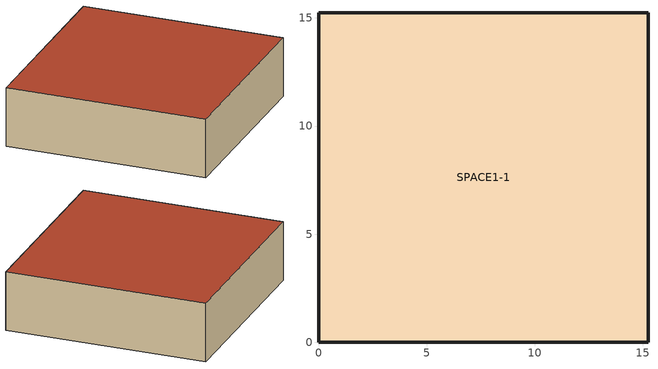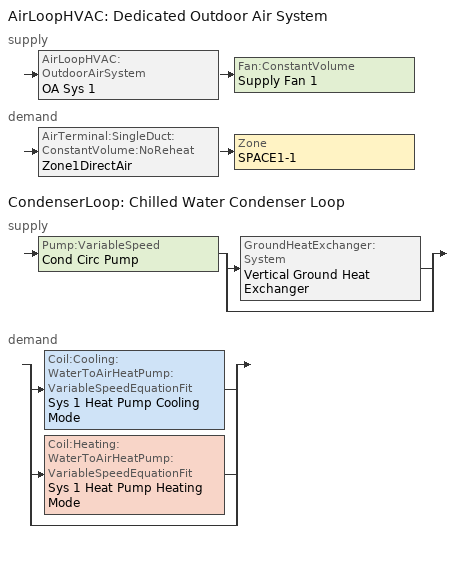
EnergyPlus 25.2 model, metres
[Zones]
SPACE1-1
 floor ground (FLOOR): 15.24,0 0,0 0,15.24 15.24,15.24 z0
 wall outside (ext-walls): 0,0 15.24,0 15.24,15.24 0,15.24 0,0 z0:4.57
 roof outside (ROOF19): 0,15.24 0,0 15.24,0 15.24,15.24 z4.57
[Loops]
AirLoopHVAC 'Dedicated Outdoor Air System'
 supply: AirLoopHVAC:OutdoorAirSystem 'OA Sys 1' > Fan:ConstantVolume 'Supply Fan 1'
 demand: AirTerminal:SingleDuct:ConstantVolume:NoReheat 'Zone1DirectAir' > Zone 'SPACE1-1'
CondenserLoop 'Chilled Water Condenser Loop'
 supply: Pump:VariableSpeed 'Cond Circ Pump' > split
  | GroundHeatExchanger:System 'Vertical Ground Heat Exchanger'
  | bypass
 demand: split
  | Coil:Cooling:WaterToAirHeatPump:VariableSpeedEquationFit 'Sys 1 Heat Pump Cooling Mode'
  | Coil:Heating:WaterToAirHeatPump:VariableSpeedEquationFit 'Sys 1 Heat Pump Heating Mode'
  | bypass
[Building]
Simple One Zone (Wireframe DXF): Loads convergence tolerance value=0.04; Maximum number of warmup days=30; Minimum number of warmup days=6; North axis=0; Solar distribution=MinimalShadowing; Temperature convergence tolerance value=0.004; Terrain=Suburbs
[Site:GroundTemperature:BuildingSurface]
18.89, 18.92, 19.02, 19.12, 19.21, 19.23, 19.07, 19.32, 19.09, 19.21, 19.13, 18.96
[Site:GroundTemperature:Deep]
16.5, 16.5, 16.5, 16.5, 16.5, 16.5, 16.5, 16.5, 16.5, 16.5, 16.5, 16.5
[Site:GroundTemperature:Undisturbed:KusudaAchenbach]
Vertical Ground Heat Exchanger Ground Temps: 3.2, 13.375, 8, 920, 2551.09, 0.692626
[Site:Location]
Denver Centennial CO USA WMO=724666: Elevation=1793; Latitude=39.57; Longitude=-104.85; Time zone=-7
[SizingPeriod:DesignDay] Barometric pressure=81560; Day of month=21; Daylight saving time indicator=No; Humidity condition type=WetBulb; Rain indicator=No; Snow indicator=No; Solar model indicator=ASHRAEClearSky
Name | Daily dry bulb temperature range | Day type | Maximum dry bulb temperature | Month | Sky clearness | Wetbulb or dewpoint at maximum dry bulb | Wind direction | Wind speed
Denver Centennial Ann Clg 1% Condns DB=>MWB | 15.2 | SummerDesignDay | 32 | 7 | 1 | 15.5 | 0 | 4.9
Denver Centennial Ann Htg 99.6% Condns DB | 0 | WinterDesignDay | -18.8 | 12 | 0 | -18.8 | 340 | 3
[Construction]
FLOOR: C5 - 4 IN HW CONCRETE
ROOF19: R19LAYER
ext-walls: 1IN Stucco, 8IN Concrete HW, Wall Insulation [5], 1/2IN Gypsum
[Material] Thermal absorptance=0.9
Name | Conductivity | Density | Roughness | Solar absorptance | Specific heat | Thickness | Visible absorptance
1/2IN Gypsum | 0.16 | 784.9 | Smooth | 0.92 | 830 | 0.0127 | 0.92
1IN Stucco | 0.6918 | 1858 | Smooth | 0.92 | 837 | 0.0253 | 0.92
8IN Concrete HW | 1.7296 | 2243 | MediumRough | 0.65 | 837 | 0.2033 | 0.65
C5 - 4 IN HW CONCRETE | 1.729577 | 2242.585 | MediumRough | 0.65 | 836.8 | 0.101498 | 0.65
Wall Insulation [5] | 0.0432 | 91 | MediumRough | 0.5 | 837 | 0.0453 | 0.5
[Material:NoMass]
R19LAYER: Roughness=Rough; Solar absorptance=0.75; Thermal absorptance=0.9; Thermal resistance=3.344; Visible absorptance=0.75
[AirLoopHVAC]
Dedicated Outdoor Air System: Design supply air flow rate=0.0625
[AirLoopHVAC:UnitarySystem]
Zone1WTAHP: Availability schedule=FanAndCoilAvailSched; Control type=Load; Controlling zone or thermostat location=SPACE1-1; Cooling coil=Sys 1 Heat Pump Cooling Mode; Cooling supply air flow rate=Autosize; Cooling supply air flow rate method=SupplyAirFlowRate; Fan placement=BlowThrough; Heating coil=Sys 1 Heat Pump Heating Mode; Heating supply air flow rate=Autosize; Heating supply air flow rate method=SupplyAirFlowRate; Maximum outdoor dry bulb temperature for supplemental heater operation=20; Maximum supply air temperature=60; No load supply air flow rate=0; No load supply air flow rate control set to low speed=No; No load supply air flow rate method=SupplyAirFlowRate; Supplemental heating coil=Heat Pump DX Supp Heating Coil 1; Supply air fan operating mode schedule=CyclingFanSch; Supply fan=Zone 1 Fan
[AirTerminal:SingleDuct:ConstantVolume:NoReheat]
Zone1DirectAir: Availability schedule=FanAndCoilAvailSched; Maximum air flow rate=0.0625
[AvailabilityManager:Scheduled]
Outdoor Air 1 Avail: Schedule=FanAndCoilAvailSched
[Coil:Cooling:WaterToAirHeatPump:VariableSpeedEquationFit]
Sys 1 Heat Pump Cooling Mode: Energy part load fraction curve=VS Energy Part Load Fraction 1; Fan delay time=60; Flag for using hot gas reheat 0 or 1=0; Gross rated total cooling capacity at selected nominal speed level=Autosize; Initial moisture evaporation rate divided by steady state ac latent capacity=0; Latent capacity time constant=60; Maximum cycling rate=2.5; Nominal speed level=10; Nominal time for condensate to begin leaving the coil=0; Number of speeds=10; Rated air flow rate at selected nominal speed level=Autosize; Rated water flow rate at selected nominal speed level=Autosize; Speed 1 energy input ratio function of air flow fraction curve=EIR VS AirFrac Test; Speed 1 energy input ratio function of temperature curve=EIR VS Temp1 Test; Speed 1 energy input ratio function of water flow fraction curve=EIR VS WaterFrac Test; Speed 1 reference unit gross rated cooling cop=4; Speed 1 reference unit gross rated sensible heat ratio=0.75; Speed 1 reference unit gross rated total cooling capacity=1524.1; Speed 1 reference unit rated air flow rate=0.135907; Speed 1 reference unit rated water flow rate=0.000381695; Speed 1 reference unit waste heat fraction of input power at rated conditions=0.1; Speed 1 total cooling capacity function of air flow fraction curve=TC VS AirFrac Test; Speed 1 total cooling capacity function of temperature curve=TC VS Temp1 Test; Speed 1 total cooling capacity function of water flow fraction curve=TC VS WaterFrac Test; Speed 1 waste heat function of temperature curve=wasteHeat VS Temp1 Test; Speed 2 energy input ratio function of air flow fraction curve=EIR VS AirFrac Test; Speed 2 energy input ratio function of temperature curve=EIR VS Temp1 Test; Speed 2 energy input ratio function of water flow fraction curve=EIR VS WaterFrac Test; Speed 2 reference unit gross rated cooling cop=4; Speed 2 reference unit gross rated sensible heat ratio=0.75; Speed 2 reference unit gross rated total cooling capacity=1877.9; Speed 2 reference unit rated air flow rate=0.151008; Speed 2 reference unit rated water flow rate=0.000381695; Speed 2 reference unit waste heat fraction of input power at rated conditions=0.1; Speed 2 total cooling capacity function of air flow fraction curve=TC VS AirFrac Test; Speed 2 total cooling capacity function of temperature curve=TC VS Temp1 Test; Speed 2 total cooling capacity function of water flow fraction curve=TC VS WaterFrac Test; Speed 2 waste heat function of temperature curve=wasteHeat VS Temp1 Test; Speed 3 energy input ratio function of air flow fraction curve=EIR VS AirFrac Test; Speed 3 energy input ratio function of temperature curve=EIR VS Temp1 Test; Speed 3 energy input ratio function of water flow fraction curve=EIR VS WaterFrac Test; Speed 3 reference unit gross rated cooling cop=4; Speed 3 reference unit gross rated sensible heat ratio=0.75; Speed 3 reference unit gross rated total cooling capacity=2226.6; Speed 3 reference unit rated air flow rate=0.166109; Speed 3 reference unit rated water flow rate=0.000381695; Speed 3 reference unit waste heat fraction of input power at rated conditions=0.1; Speed 3 total cooling capacity function of air flow fraction curve=TC VS AirFrac Test; Speed 3 total cooling capacity function of temperature curve=TC VS Temp1 Test; Speed 3 total cooling capacity function of water flow fraction curve=TC VS WaterFrac Test; Speed 3 waste heat function of temperature curve=wasteHeat VS Temp1 Test; Speed 4 energy input ratio function of air flow fraction curve=EIR VS AirFrac Test; Speed 4 energy input ratio function of temperature curve=EIR VS Temp1 Test; Speed 4 energy input ratio function of water flow fraction curve=EIR VS WaterFrac Test; Speed 4 reference unit gross rated cooling cop=4; Speed 4 reference unit gross rated sensible heat ratio=0.75; Speed 4 reference unit gross rated total cooling capacity=2911.3; Speed 4 reference unit rated air flow rate=0.19631; Speed 4 reference unit rated water flow rate=0.000381695; Speed 4 reference unit waste heat fraction of input power at rated conditions=0.1; Speed 4 total cooling capacity function of air flow fraction curve=TC VS AirFrac Test; Speed 4 total cooling capacity function of temperature curve=TC VS Temp1 Test; Speed 4 total cooling capacity function of water flow fraction curve=TC VS WaterFrac Test; Speed 4 waste heat function of temperature curve=wasteHeat VS Temp1 Test; Speed 5 energy input ratio function of air flow fraction curve=EIR VS AirFrac Test; Speed 5 energy input ratio function of temperature curve=EIR VS Temp1 Test; Speed 5 energy input ratio function of water flow fraction curve=EIR VS WaterFrac Test; Speed 5 reference unit gross rated cooling cop=4; Speed 5 reference unit gross rated sensible heat ratio=0.75; Speed 5 reference unit gross rated total cooling capacity=3581.7; Speed 5 reference unit rated air flow rate=0.226512; Speed 5 reference unit rated water flow rate=0.000381695; Speed 5 reference unit waste heat fraction of input power at rated conditions=0.1; Speed 5 total cooling capacity function of air flow fraction curve=TC VS AirFrac Test; Speed 5 total cooling capacity function of temperature curve=TC VS Temp1 Test; Speed 5 total cooling capacity function of water flow fraction curve=TC VS WaterFrac Test; Speed 5 waste heat function of temperature curve=wasteHeat VS Temp1 Test; Speed 6 energy input ratio function of air flow fraction curve=EIR VS AirFrac Test; Speed 6 energy input ratio function of temperature curve=EIR VS Temp1 Test; Speed 6 energy input ratio function of water flow fraction curve=EIR VS WaterFrac Test; Speed 6 reference unit gross rated cooling cop=4; Speed 6 reference unit gross rated sensible heat ratio=0.75; Speed 6 reference unit gross rated total cooling capacity=4239.5; Speed 6 reference unit rated air flow rate=0.256714; Speed 6 reference unit rated water flow rate=0.000381695; Speed 6 reference unit waste heat fraction of input power at rated conditions=0.1; Speed 6 total cooling capacity function of air flow fraction curve=TC VS AirFrac Test; Speed 6 total cooling capacity function of temperature curve=TC VS Temp1 Test; Speed 6 total cooling capacity function of water flow fraction curve=TC VS WaterFrac Test; Speed 6 waste heat function of temperature curve=wasteHeat VS Temp1 Test; Speed 7 energy input ratio function of air flow fraction curve=EIR VS AirFrac Test; Speed 7 energy input ratio function of temperature curve=EIR VS Temp1 Test; Speed 7 energy input ratio function of water flow fraction curve=EIR VS WaterFrac Test; Speed 7 reference unit gross rated cooling cop=4; Speed 7 reference unit gross rated sensible heat ratio=0.75; Speed 7 reference unit gross rated total cooling capacity=4885.7; Speed 7 reference unit rated air flow rate=0.286915; Speed 7 reference unit rated water flow rate=0.000381695; Speed 7 reference unit waste heat fraction of input power at rated conditions=0.1; Speed 7 total cooling capacity function of air flow fraction curve=TC VS AirFrac Test; Speed 7 total cooling capacity function of temperature curve=TC VS Temp1 Test; Speed 7 total cooling capacity function of water flow fraction curve=TC VS WaterFrac Test; Speed 7 waste heat function of temperature curve=wasteHeat VS Temp1 Test; Speed 8 energy input ratio function of air flow fraction curve=EIR VS AirFrac Test; Speed 8 energy input ratio function of temperature curve=EIR VS Temp1 Test; Speed 8 energy input ratio function of water flow fraction curve=EIR VS WaterFrac Test; Speed 8 reference unit gross rated cooling cop=4; Speed 8 reference unit gross rated sensible heat ratio=0.75; Speed 8 reference unit gross rated total cooling capacity=5520.7; Speed 8 reference unit rated air flow rate=0.317117; Speed 8 reference unit rated water flow rate=0.000381695; Speed 8 reference unit waste heat fraction of input power at rated conditions=0.1; Speed 8 total cooling capacity function of air flow fraction curve=TC VS AirFrac Test; Speed 8 total cooling capacity function of temperature curve=TC VS Temp1 Test; Speed 8 total cooling capacity function of water flow fraction curve=TC VS WaterFrac Test; Speed 8 waste heat function of temperature curve=wasteHeat VS Temp1 Test; Speed 9 energy input ratio function of air flow fraction curve=EIR VS AirFrac Test; Speed 9 energy input ratio function of temperature curve=EIR VS Temp1 Test; Speed 9 energy input ratio function of water flow fraction curve=EIR VS WaterFrac Test; Speed 9 reference unit gross rated cooling cop=4; Speed 9 reference unit gross rated sensible heat ratio=0.75; Speed 9 reference unit gross rated total cooling capacity=6144.8; Speed 9 reference unit rated air flow rate=0.347318; Speed 9 reference unit rated water flow rate=0.000381695; Speed 9 reference unit waste heat fraction of input power at rated conditions=0.1; Speed 9 total cooling capacity function of air flow fraction curve=TC VS AirFrac Test; Speed 9 total cooling capacity function of temperature curve=TC VS Temp1 Test; Speed 9 total cooling capacity function of water flow fraction curve=TC VS WaterFrac Test; Speed 9 waste heat function of temperature curve=wasteHeat VS Temp1 Test; Speed 10 energy input ratio function of air flow fraction curve=EIR VS AirFrac Test; Speed 10 energy input ratio function of temperature curve=EIR VS Temp1 Test; Speed 10 energy input ratio function of water flow fraction curve=EIR VS WaterFrac Test; Speed 10 reference unit gross rated cooling cop=4; Speed 10 reference unit gross rated sensible heat ratio=0.75; Speed 10 reference unit gross rated total cooling capacity=6758; Speed 10 reference unit rated air flow rate=0.37752; Speed 10 reference unit rated water flow rate=0.000381695; Speed 10 reference unit waste heat fraction of input power at rated conditions=0.1; Speed 10 total cooling capacity function of air flow fraction curve=TC VS AirFrac Test; Speed 10 total cooling capacity function of temperature curve=TC VS Temp1 Test; Speed 10 total cooling capacity function of water flow fraction curve=TC VS WaterFrac Test; Speed 10 waste heat function of temperature curve=wasteHeat VS Temp1 Test
[Coil:Heating:Fuel]
Heat Pump DX Supp Heating Coil 1: Availability schedule=FanAndCoilAvailSched; Burner efficiency=0.8; Fuel type=NaturalGas; Nominal capacity=32000
[Coil:Heating:WaterToAirHeatPump:VariableSpeedEquationFit]
Sys 1 Heat Pump Heating Mode: Energy part load fraction curve=VS Energy Part Load Fraction 1; Nominal speed level=10; Number of speeds=10; Rated air flow rate at selected nominal speed level=Autosize; Rated heating capacity at selected nominal speed level=Autosize; Rated water flow rate at selected nominal speed level=Autosize; Speed 1 energy input ratio function of air flow fraction curve=EIRH VS AirFrac Test; Speed 1 energy input ratio function of temperature curve=EIRH VS Temp1 Test; Speed 1 energy input ratio function of water flow fraction curve=EIRH VS WaterFrac Test; Speed 1 heating capacity function of temperature curve=Heating VS Temp1 Test; Speed 1 heating capacity function of water flow fraction curve=Heating VS WaterFrac Test; Speed 1 reference unit gross rated heating capacity=1838.7; Speed 1 reference unit gross rated heating cop=5; Speed 1 reference unit rated air flow rate=0.166109; Speed 1 reference unit rated water flow rate=0.000381695; Speed 1 reference unit waste heat fraction of input power at rated conditions=0.1; Speed 1 total heating capacity function of air flow fraction curve=Heating VS AirFrac Test; Speed 1 waste heat function of temperature curve=Heating wasteHeat VS Temp1 Test; Speed 2 energy input ratio function of air flow fraction curve=EIRH VS AirFrac Test; Speed 2 energy input ratio function of temperature curve=EIRH VS Temp1 Test; Speed 2 energy input ratio function of water flow fraction curve=EIRH VS WaterFrac Test; Speed 2 heating capacity function of temperature curve=Heating VS Temp1 Test; Speed 2 heating capacity function of water flow fraction curve=Heating VS WaterFrac Test; Speed 2 reference unit gross rated heating capacity=2295.5; Speed 2 reference unit gross rated heating cop=5; Speed 2 reference unit rated air flow rate=0.179322; Speed 2 reference unit rated water flow rate=0.000381695; Speed 2 reference unit waste heat fraction of input power at rated conditions=0.1; Speed 2 total heating capacity function of air flow fraction curve=Heating VS AirFrac Test; Speed 2 waste heat function of temperature curve=Heating wasteHeat VS Temp1 Test; Speed 3 energy input ratio function of air flow fraction curve=EIRH VS AirFrac Test; Speed 3 energy input ratio function of temperature curve=EIRH VS Temp1 Test; Speed 3 energy input ratio function of water flow fraction curve=EIRH VS WaterFrac Test; Speed 3 heating capacity function of temperature curve=Heating VS Temp1 Test; Speed 3 heating capacity function of water flow fraction curve=Heating VS WaterFrac Test; Speed 3 reference unit gross rated heating capacity=2751.3; Speed 3 reference unit gross rated heating cop=5; Speed 3 reference unit rated air flow rate=0.192535; Speed 3 reference unit rated water flow rate=0.000381695; Speed 3 reference unit waste heat fraction of input power at rated conditions=0.1; Speed 3 total heating capacity function of air flow fraction curve=Heating VS AirFrac Test; Speed 3 waste heat function of temperature curve=Heating wasteHeat VS Temp1 Test; Speed 4 energy input ratio function of air flow fraction curve=EIRH VS AirFrac Test; Speed 4 energy input ratio function of temperature curve=EIRH VS Temp1 Test; Speed 4 energy input ratio function of water flow fraction curve=EIRH VS WaterFrac Test; Speed 4 heating capacity function of temperature curve=Heating VS Temp1 Test; Speed 4 heating capacity function of water flow fraction curve=Heating VS WaterFrac Test; Speed 4 reference unit gross rated heating capacity=3659.6; Speed 4 reference unit gross rated heating cop=5; Speed 4 reference unit rated air flow rate=0.218962; Speed 4 reference unit rated water flow rate=0.000381695; Speed 4 reference unit waste heat fraction of input power at rated conditions=0.1; Speed 4 total heating capacity function of air flow fraction curve=Heating VS AirFrac Test; Speed 4 waste heat function of temperature curve=Heating wasteHeat VS Temp1 Test; Speed 5 energy input ratio function of air flow fraction curve=EIRH VS AirFrac Test; Speed 5 energy input ratio function of temperature curve=EIRH VS Temp1 Test; Speed 5 energy input ratio function of water flow fraction curve=EIRH VS WaterFrac Test; Speed 5 heating capacity function of temperature curve=Heating VS Temp1 Test; Speed 5 heating capacity function of water flow fraction curve=Heating VS WaterFrac Test; Speed 5 reference unit gross rated heating capacity=4563.7; Speed 5 reference unit gross rated heating cop=5; Speed 5 reference unit rated air flow rate=0.245388; Speed 5 reference unit rated water flow rate=0.000381695; Speed 5 reference unit waste heat fraction of input power at rated conditions=0.1; Speed 5 total heating capacity function of air flow fraction curve=Heating VS AirFrac Test; Speed 5 waste heat function of temperature curve=Heating wasteHeat VS Temp1 Test; Speed 6 energy input ratio function of air flow fraction curve=EIRH VS AirFrac Test; Speed 6 energy input ratio function of temperature curve=EIRH VS Temp1 Test; Speed 6 energy input ratio function of water flow fraction curve=EIRH VS WaterFrac Test; Speed 6 heating capacity function of temperature curve=Heating VS Temp1 Test; Speed 6 heating capacity function of water flow fraction curve=Heating VS WaterFrac Test; Speed 6 reference unit gross rated heating capacity=5463.3; Speed 6 reference unit gross rated heating cop=5; Speed 6 reference unit rated air flow rate=0.271814; Speed 6 reference unit rated water flow rate=0.000381695; Speed 6 reference unit waste heat fraction of input power at rated conditions=0.1; Speed 6 total heating capacity function of air flow fraction curve=Heating VS AirFrac Test; Speed 6 waste heat function of temperature curve=Heating wasteHeat VS Temp1 Test; Speed 7 energy input ratio function of air flow fraction curve=EIRH VS AirFrac Test; Speed 7 energy input ratio function of temperature curve=EIRH VS Temp1 Test; Speed 7 energy input ratio function of water flow fraction curve=EIRH VS WaterFrac Test; Speed 7 heating capacity function of temperature curve=Heating VS Temp1 Test; Speed 7 heating capacity function of water flow fraction curve=Heating VS WaterFrac Test; Speed 7 reference unit gross rated heating capacity=6358.4; Speed 7 reference unit gross rated heating cop=5; Speed 7 reference unit rated air flow rate=0.298241; Speed 7 reference unit rated water flow rate=0.000381695; Speed 7 reference unit waste heat fraction of input power at rated conditions=0.1; Speed 7 total heating capacity function of air flow fraction curve=Heating VS AirFrac Test; Speed 7 waste heat function of temperature curve=Heating wasteHeat VS Temp1 Test; Speed 8 energy input ratio function of air flow fraction curve=EIRH VS AirFrac Test; Speed 8 energy input ratio function of temperature curve=EIRH VS Temp1 Test; Speed 8 energy input ratio function of water flow fraction curve=EIRH VS WaterFrac Test; Speed 8 heating capacity function of temperature curve=Heating VS Temp1 Test; Speed 8 heating capacity function of water flow fraction curve=Heating VS WaterFrac Test; Speed 8 reference unit gross rated heating capacity=7248.5; Speed 8 reference unit gross rated heating cop=5; Speed 8 reference unit rated air flow rate=0.324667; Speed 8 reference unit rated water flow rate=0.000381695; Speed 8 reference unit waste heat fraction of input power at rated conditions=0.1; Speed 8 total heating capacity function of air flow fraction curve=Heating VS AirFrac Test; Speed 8 waste heat function of temperature curve=Heating wasteHeat VS Temp1 Test; Speed 9 energy input ratio function of air flow fraction curve=EIRH VS AirFrac Test; Speed 9 energy input ratio function of temperature curve=EIRH VS Temp1 Test; Speed 9 energy input ratio function of water flow fraction curve=EIRH VS WaterFrac Test; Speed 9 heating capacity function of temperature curve=Heating VS Temp1 Test; Speed 9 heating capacity function of water flow fraction curve=Heating VS WaterFrac Test; Speed 9 reference unit gross rated heating capacity=8133.6; Speed 9 reference unit gross rated heating cop=5; Speed 9 reference unit rated air flow rate=0.351094; Speed 9 reference unit rated water flow rate=0.000381695; Speed 9 reference unit waste heat fraction of input power at rated conditions=0.1; Speed 9 total heating capacity function of air flow fraction curve=Heating VS AirFrac Test; Speed 9 waste heat function of temperature curve=Heating wasteHeat VS Temp1 Test; Speed 10 energy input ratio function of air flow fraction curve=EIRH VS AirFrac Test; Speed 10 energy input ratio function of temperature curve=EIRH VS Temp1 Test; Speed 10 energy input ratio function of water flow fraction curve=EIRH VS WaterFrac Test; Speed 10 heating capacity function of temperature curve=Heating VS Temp1 Test; Speed 10 heating capacity function of water flow fraction curve=Heating VS WaterFrac Test; Speed 10 reference unit gross rated heating capacity=9013.2; Speed 10 reference unit gross rated heating cop=5; Speed 10 reference unit rated air flow rate=0.37752; Speed 10 reference unit rated water flow rate=0.000381695; Speed 10 reference unit waste heat fraction of input power at rated conditions=0.1; Speed 10 total heating capacity function of air flow fraction curve=Heating VS AirFrac Test; Speed 10 waste heat function of temperature curve=Heating wasteHeat VS Temp1 Test
[CondenserEquipmentList]
All Towers: Vertical Ground Heat Exchanger, GroundHeatExchanger:System
[CondenserEquipmentOperationSchemes]
Tower Loop Operation: Control scheme 1=Year Round Tower Operation; Control scheme 1 schedule=ON
[CondenserLoop]
Chilled Water Condenser Loop: Condenser equipment operation scheme=Tower Loop Operation; Condenser loop volume=Autocalculate; Fluid type=Water; Load distribution scheme=SequentialLoad; Maximum loop flow rate=0.004; Maximum loop temperature=80; Minimum loop flow rate=0; Minimum loop temperature=10
[Controller:OutdoorAir]
OA Controller 1: Economizer control type=NoEconomizer; Economizer maximum limit dewpoint temperature=13.5; Economizer maximum limit dry bulb temperature=23; Economizer minimum limit dry bulb temperature=14; Lockout type=NoLockout; Maximum outdoor air flow rate=0.0625; Minimum limit type=FixedMinimum; Minimum outdoor air flow rate=0.0625; Minimum outdoor air schedule=OAFractionSched
[DesignSpecification:OutdoorAir]
SZ DSOA SPACE1-1: Outdoor air flow per person=0.0125; Outdoor air flow per zone=0; Outdoor air flow per zone floor area=0; Outdoor air method=Flow/Person
[ElectricEquipment]
SPACE1-1_MiscPlug_Equip: Design level=207.7352; Design level calculation method=EquipmentLevel; End use subcategory=MiscPlug; Fraction latent=0; Fraction lost=0; Fraction radiant=0.5; Schedule=BLDG_EQUIP_SCH; Zone or zonelist or space or spacelist=SPACE1-1
[Fan:ConstantVolume]
Supply Fan 1: Availability schedule=FanAndCoilAvailSched; Fan total efficiency=0.7; Maximum flow rate=0.0625; Motor efficiency=0.9; Motor in airstream fraction=1; Pressure rise=600
[Fan:OnOff]
Zone 1 Fan: Availability schedule=FanAndCoilAvailSched; Fan total efficiency=0.7; Maximum flow rate=Autosize; Motor efficiency=0.9; Motor in airstream fraction=1; Pressure rise=300
[GroundHeatExchanger:ResponseFactors]
Vertical Ground Heat Exchanger g-functions: G function reference ratio=0.0005; G function g value 1=-0.348322; G function ln t ts value 1=-15.2996; G function g value 2=0.022208; G function ln t ts value 2=-14.201; G function g value 3=0.412345; G function ln t ts value 3=-13.2202; G function g value 4=0.867498; G function ln t ts value 4=-12.2086; G function g value 5=1.357839; G function ln t ts value 5=-11.1888; G function g value 6=1.852024; G function ln t ts value 6=-10.1816; G function g value 7=2.345656; G function ln t ts value 7=-9.1815; G function g value 8=2.593958; G function ln t ts value 8=-8.6809; G function g value 9=2.679; G function ln t ts value 9=-8.5; G function g value 10=3.023; G function ln t ts value 10=-7.8; G function g value 11=3.32; G function ln t ts value 11=-7.2; G function g value 12=3.681; G function ln t ts value 12=-6.5; G function g value 13=4.071; G function ln t ts value 13=-5.9; G function g value 14=4.828; G function ln t ts value 14=-5.2; G function g value 15=6.253; G function ln t ts value 15=-4.5; G function g value 16=7.894; G function ln t ts value 16=-3.963; G function g value 17=11.82; G function ln t ts value 17=-3.27; G function g value 18=15.117; G function ln t ts value 18=-2.864; G function g value 19=18.006; G function ln t ts value 19=-2.577; G function g value 20=22.887; G function ln t ts value 20=-2.171; G function g value 21=26.924; G function ln t ts value 21=-1.884; G function g value 22=38.004; G function ln t ts value 22=-1.191; G function g value 23=49.919; G function ln t ts value 23=-0.497; G function g value 24=53.407; G function ln t ts value 24=-0.274; G function g value 25=56.632; G function ln t ts value 25=-0.051; G function g value 26=59.825; G function ln t ts value 26=0.196; G function g value 27=62.349; G function ln t ts value 27=0.419; G function g value 28=64.524; G function ln t ts value 28=0.642; G function g value 29=66.412; G function ln t ts value 29=0.873; G function g value 30=67.993; G function ln t ts value 30=1.112; G function g value 31=69.162; G function ln t ts value 31=1.335; G function g value 32=70.476; G function ln t ts value 32=1.679; G function g value 33=71.361; G function ln t ts value 33=2.028; G function g value 34=71.79; G function ln t ts value 34=2.275; G function g value 35=72.511; G function ln t ts value 35=3.003; Ghe vertical properties object=Vertical Ground Heat Exchanger Props; Number of boreholes=24
[GroundHeatExchanger:System]
Vertical Ground Heat Exchanger: Design flow rate=0.00033; Ghe vertical responsefactors object=Vertical Ground Heat Exchanger g-functions; Ground thermal conductivity=0.692626; Ground thermal heat capacity=2.347e+06; Undisturbed ground temperature model=Vertical Ground Heat Exchanger Ground Temps; Undisturbed ground temperature model type=Site:GroundTemperature:Undisturbed:KusudaAchenbach
[GroundHeatExchanger:Vertical:Properties]
Vertical Ground Heat Exchanger Props: Borehole diameter=0.127016; Borehole length=76.2; Depth of top of borehole=1; Grout thermal conductivity=0.692626; Grout thermal heat capacity=3.9e+06; Pipe outer diameter=0.0266667; Pipe thermal conductivity=0.391312; Pipe thermal heat capacity=1.542e+06; Pipe thickness=0.00241285; U tube distance=0.051225
[Lights]
SPACE1-1 Lights: Design level calculation method=LightingLevel; End use subcategory=GeneralLights; Fraction radiant=0.59; Fraction replaceable=0; Fraction visible=0.2; Lighting level=284; Return air fraction=0; Schedule=LIGHTS-1; Zone or zonelist or space or spacelist=SPACE1-1
[People]
SPACE1-1 PEOPLE: Activity level schedule=Activity Sch; Air velocity schedule=Air Velo Sch; Carbon dioxide generation rate=3.82e-08; Clothing insulation calculation method=ClothingInsulationSchedule; Clothing insulation schedule=Clothing Sch; Fraction radiant=0.3; Mean radiant temperature calculation type=EnclosureAveraged; Number of people=5; Number of people calculation method=People; Number of people schedule=OFFICE OCCUPANCY; Thermal comfort model 1 type=Fanger; Work efficiency schedule=Work Eff Sch; Zone or zonelist or space or spacelist=SPACE1-1
[PlantEquipmentOperation:Uncontrolled]
Year Round Tower Operation: Equipment list=All Towers
[Pump:VariableSpeed]
Cond Circ Pump: Design maximum flow rate=0.004; Design minimum flow rate=0; Design power consumption=25; Design pump head=5000; Fraction of motor inefficiencies to fluid stream=0; Motor efficiency=0.87; Pump control type=Intermittent; Coefficient 1 of the part load performance curve=0; Coefficient 2 of the part load performance curve=1; Coefficient 3 of the part load performance curve=0; Coefficient 4 of the part load performance curve=0
[SetpointManager:FollowGroundTemperature]
MyCondenserControl: Control variable=Temperature; Maximum setpoint temperature=80; Minimum setpoint temperature=10; Offset temperature difference=0; Setpoint node or nodelist=Condenser Supply Outlet Node
[SetpointManager:MixedAir]
Mixed Air Temp Manager 1: Control variable=Temperature; Setpoint node or nodelist=Mixed Air Node
[SetpointManager:SingleZone:Reheat]
Supply Air Temp Manager 1: Control variable=Temperature; Control zone=SPACE1-1; Maximum supply air temperature=23; Minimum supply air temperature=14; Setpoint node or nodelist=Air Loop Outlet Node
[Sizing:Plant]
Chilled Water Condenser Loop: Design loop exit temperature=29.4; Loop design temperature difference=5.6; Loop type=Condenser
[Sizing:Zone]
SPACE1-1: Account for dedicated outdoor air system=No; Cooling design air flow method=DesignDay; Cooling design air flow rate=0; Dedicated outdoor air high setpoint temperature for design=Autosize; Dedicated outdoor air low setpoint temperature for design=Autosize; Dedicated outdoor air system control strategy=NeutralSupplyAir; Design specification outdoor air object=SZ DSOA SPACE1-1; Heating design air flow method=DesignDay; Heating design air flow rate=0; Zone cooling design supply air humidity ratio=0.0075; Zone cooling design supply air temperature=13; Zone cooling design supply air temperature input method=SupplyAirTemperature; Zone cooling sizing factor=0; Zone heating design supply air humidity ratio=0.004; Zone heating design supply air temperature=30; Zone heating design supply air temperature input method=SupplyAirTemperature; Zone heating sizing factor=0
[ThermostatSetpoint:DualSetpoint]
Temperature Setpoints: Cooling setpoint temperature schedule=Cooling Setpoints; Heating setpoint temperature schedule=Heating Setpoints
[Zone]
SPACE1-1: Ceiling height=Autocalculate; Multiplier=1; Type=1; Volume=Autocalculate
[ZoneControl:Thermostat]
Zone 1 Thermostat: Zone or zonelist=SPACE1-1; Control 1=Temperature Setpoints; Control type schedule=Zone Control Type Sched
[Zone equipment]
SPACE1-1: Zone1DirectAir, Zone1WTAHP
[Curve:Biquadratic]
Name | Maximum value of x | Maximum value of y | Minimum value of x | Minimum value of y | Coefficient1 constant | Coefficient2 x | Coefficient3 x 2 | Coefficient4 y | Coefficient5 y 2 | Coefficient6 x y
EIR VS Temp1 Test | 25.6 | 48.9 | 10 | 7.2 | 0.138848 | 0.0457985 | -0.00138661 | 0.0141485 | 0.000386055 | -0.000438194
EIRH VS Temp1 Test | 27 | 30 | 7 | 10 | 0.993257 | 0.0201512 | 7.72375e-05 | -0.0317207 | 0.000740649 | -0.000303875
Heating VS Temp1 Test | 27 | 30 | 7 | 10 | 0.617474 | -0.00245669 | -1.8655e-05 | 0.0254921 | -0.000100773 | -0.000109447
Heating wasteHeat VS Temp1 Test | 27 | 30 | 7 | 10 | 1 | 0 | 0 | 0 | 0 | 0
TC VS Temp1 Test | 25.6 | 48.9 | 10 | 7.2 | 1.43085 | -0.0453653 | 0.00199378 | -0.00805944 | 3.93414e-05 | -0.000181187
wasteHeat VS Temp1 Test | 25.6 | 48.9 | 10 | 7.2 | 1 | 0 | 0 | 0 | 0 | 0
[Curve:Quadratic] Maximum value of x=1; Minimum value of x=0; Coefficient3 x 2=0
Name | Coefficient1 constant | Coefficient2 x
EIR VS AirFrac Test; EIR VS WaterFrac Test; EIRH VS AirFrac Test; EIRH VS WaterFrac Test; Heating VS AirFrac Test; Heating VS WaterFrac Test; TC VS AirFrac Test; TC VS WaterFrac Test | 1 | 0
VS Energy Part Load Fraction 1 | 0.85 | 0.15
[Schedule:Compact]
Activity Sch: Through: 12/31, For: AllDays, Until: 24:00, 131.8
Air Velo Sch: Through: 12/31, For: AllDays, Until: 24:00, 0.137
BLDG_EQUIP_SCH: Through: 12/31, For: Weekdays, Until: 08:00, 0.4, Until: 12:00, 0.9, Until: 13:00, 0.8, Until: 17:00, 0.9, Until: 18:00, 0.5, Until: 24:00, 0.4, For: SummerDesignDay, Until: 24:00, 1, For: Saturday, Until: 06:00, 0.3, Until: 08:00, 0.4, Until: 12:00, 0.5, Until: 17:00, 0.35, Until: 24:00, 0.3, For: WinterDesignDay, Until: 24:00, 0, For: Sunday Holidays AllOtherDays, Until: 24:00, 0.3
Clothing Sch; FanAndCoilAvailSched; On: Through: 12/31, For: AllDays, Until: 24:00, 1
Cooling Setpoints: Through: 12/31, For: AllDays, Until:  7:00, 30, Until: 17:00, 23, Until: 24:00, 30
CyclingFanSch; Work Eff Sch: Through: 12/31, For: AllDays, Until: 24:00, 0
Heating Setpoints: Through: 12/31, For: AllDays, Until:  7:00, 15, Until: 17:00, 21, Until: 24:00, 15
LIGHTS-1: Through: 12/31, For: Weekdays SummerDesignDay WinterDesignDay, Until: 9:00, 0.05, Until: 10:00, 0.9, Until: 11:00, 0.95, Until: 12:00, 1, Until: 13:00, 0.95, Until: 14:00, 0.8, Until: 15:00, 0.9, Until: 17:00, 1, Until: 24:00, 0.05, For: AllOtherDays, Until: 24:00, 0.05
OAFractionSched: Through: 12/31, For: AllDays, Until: 7:00, 0.05, Until: 18:00, 1, Until: 24:00, 0.05
OFFICE OCCUPANCY: Through: 12/31, For: WeekDays SummerDesignDay, Until: 6:00, 0, Until: 7:00, 0.1, Until: 8:00, 0.5, Until: 12:00, 1, Until: 13:00, 0.5, Until: 16:00, 1, Until: 17:00, 0.5, Until: 18:00, 0.1, Until: 24:00, 0, For: AllOtherDays, Until: 24:00, 0
Zone Control Type Sched: Through: 12/31, For: AllDays, Until: 24:00, 4
